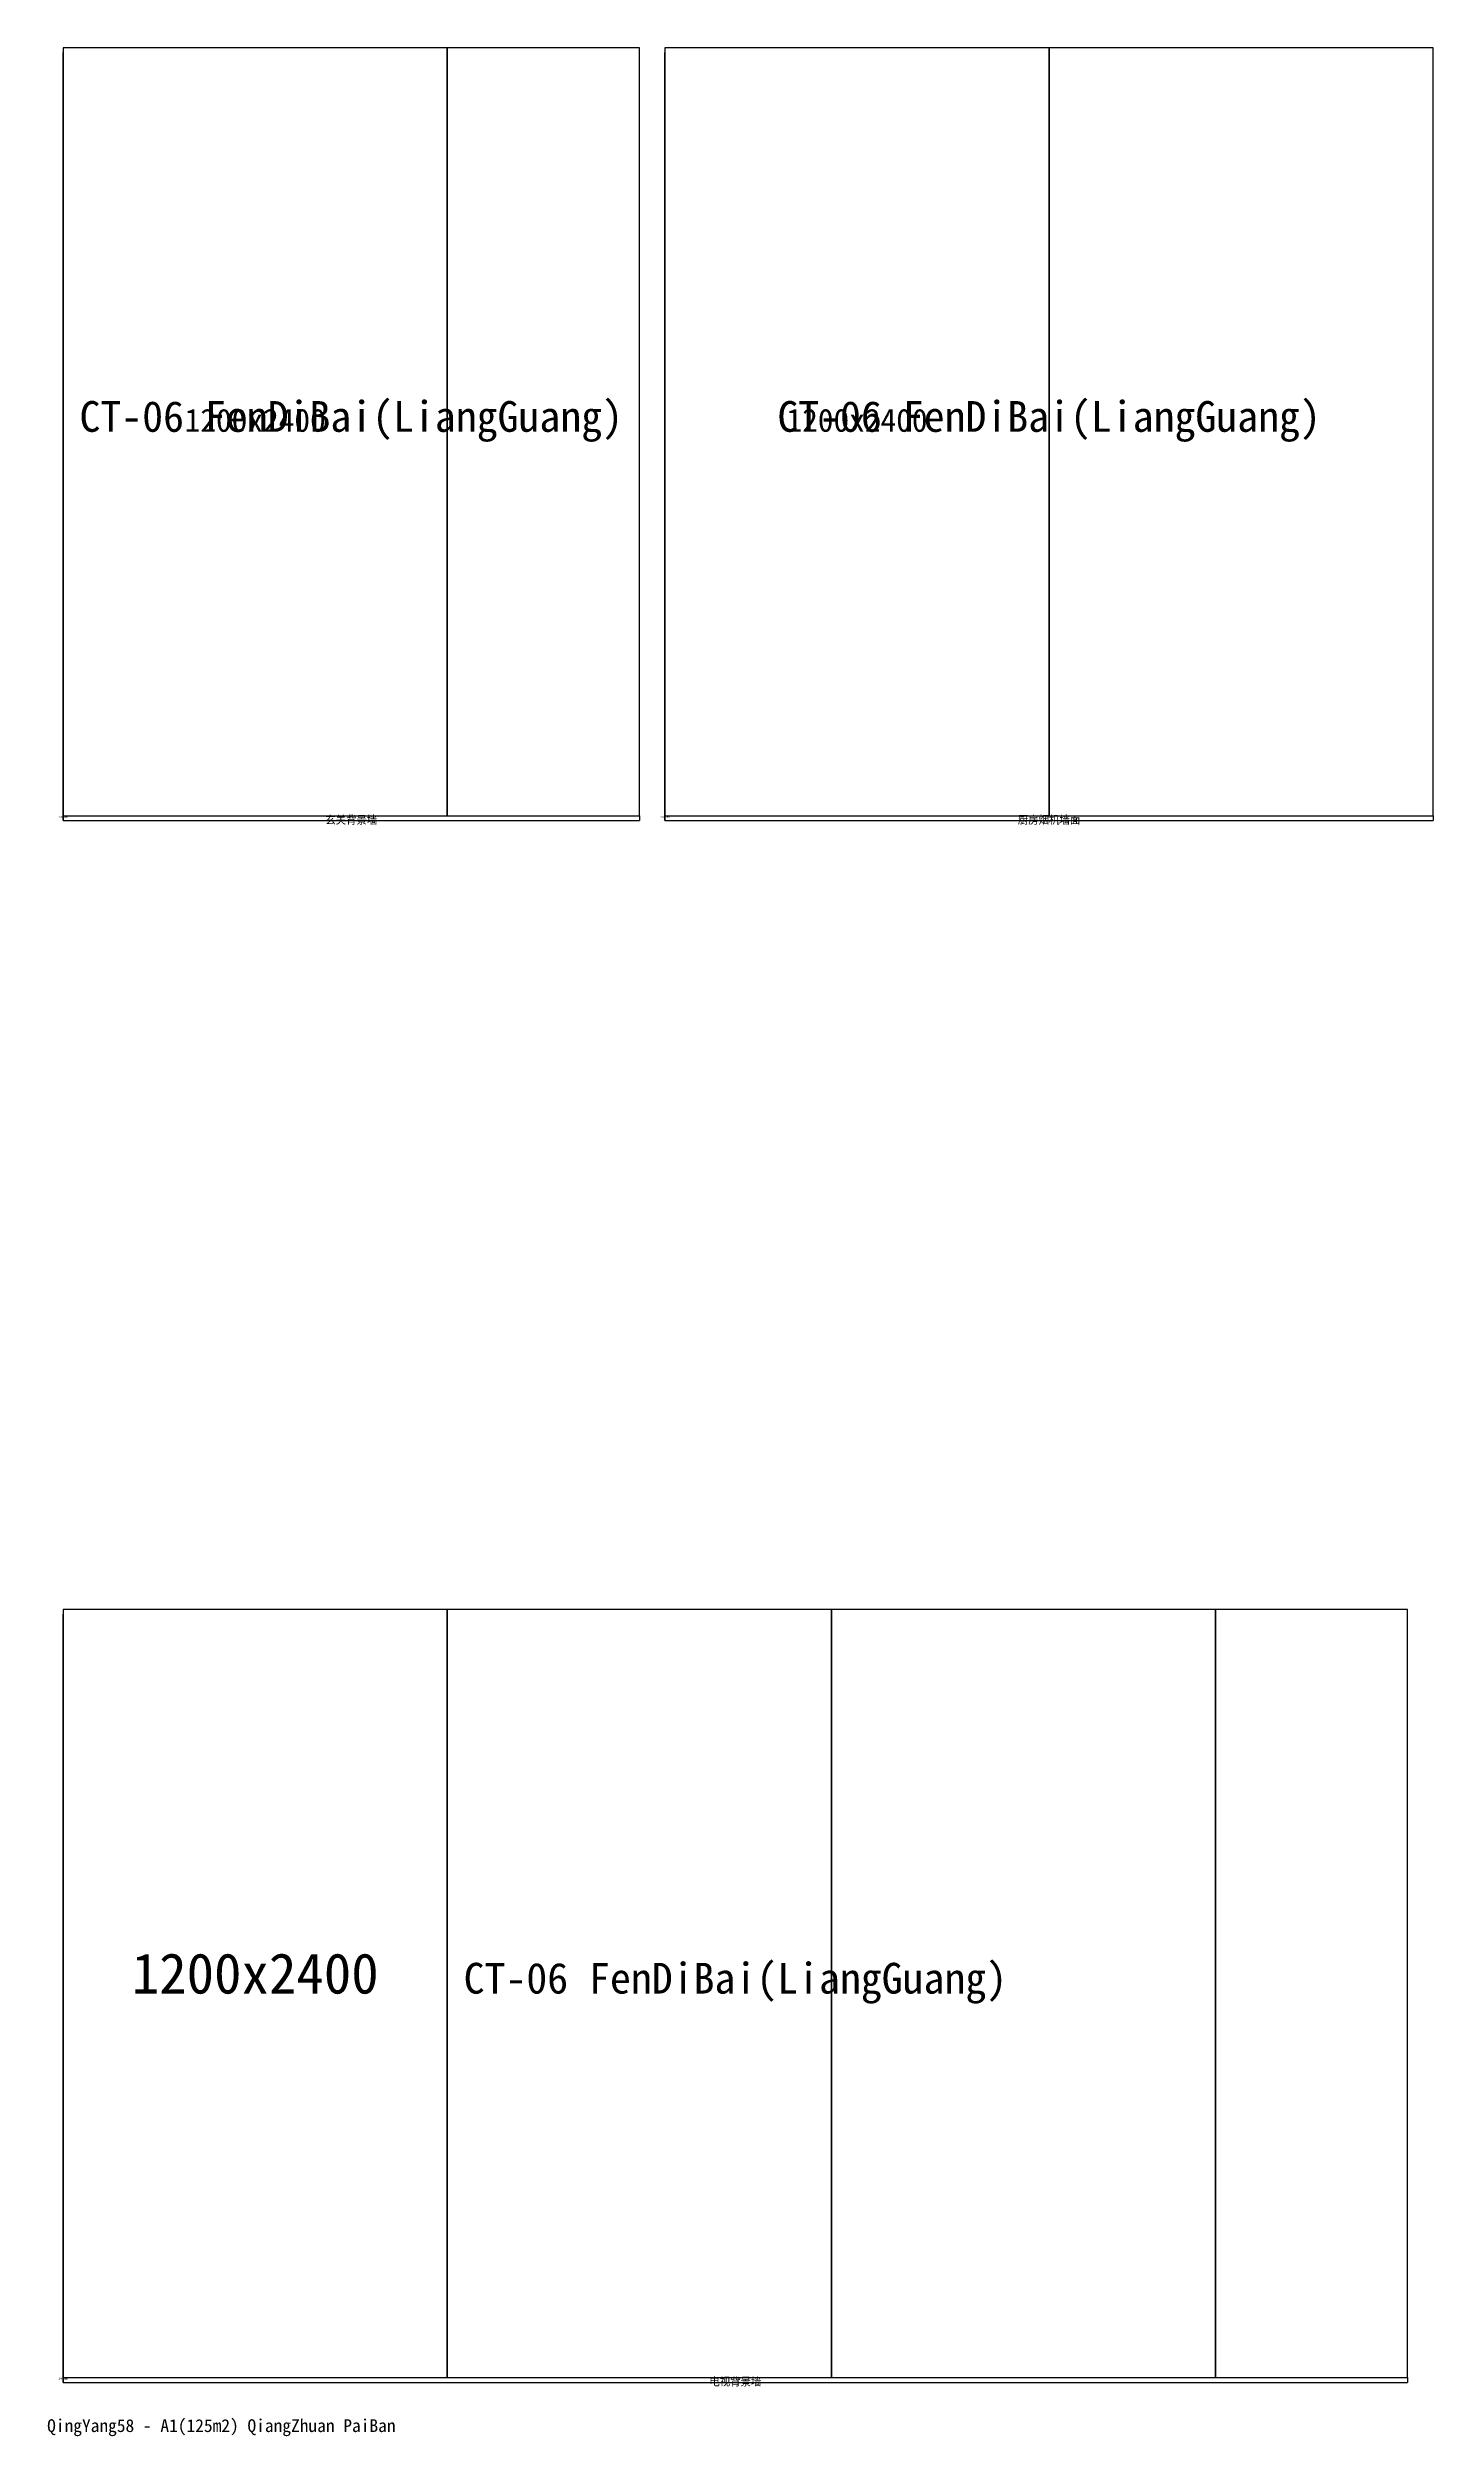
# Model space of a CAD drawing. Header units: millimetres. Extents: x 52 to 5680, y -63 to 17960.
# Drawn here: x 52 to 4380, y -63 to 7400 of the extents above; entities that cross this region are included whole.
import ezdxf
from ezdxf.enums import TextEntityAlignment as Align

# ---------------------------------------------------------------- set-up
doc = ezdxf.new("R2010")
doc.units = ezdxf.units.MM
for name, color, linetype in [('DIM', 3, 'CONTINUOUS'), ('TEXT', 7, 'CONTINUOUS'), ('TILE', 5, 'CONTINUOUS'), ('TILE_CUT', 2, 'Continuous'), ('TITLE', 6, 'CONTINUOUS'), ('WALL', 7, 'CONTINUOUS')]:
    doc.layers.add(name, color=color, linetype=linetype)

msp = doc.modelspace()

# ---------------------------------------------------------------- linework, layer by layer
at = {"layer": 'DIM'}
for p, q in [((100, 7400), (100, 7385)), ((1980, 7400), (1980, 7385)), ((100, 4985), (100, 7385)), ((1980, 4985), (1980, 7385)), ((100, 5000), (100, 4985)), ((100, 5000), (100, 4985)), ((100, 4985), (1900, 4985)), ((1900, 5000), (1900, 4985)), ((1980, 5000), (1980, 4985)), ((1980, 5000), (1980, 4985)), ((1980, 4985), (4380, 4985)), ((4380, 5000), (4380, 4985)), ((100, 2520), (100, 2505)), ((100, 105), (100, 2505)), ((100, 120), (100, 105)), ((100, 120), (100, 105)), ((100, 105), (4300, 105)), ((4300, 120), (4300, 105))]:
    msp.add_line(p, q, dxfattribs=at)
at = {"layer": 'TILE'}
for points in [[(100, 5000), (1300, 5000), (1300, 7400), (100, 7400), (100, 5000)], [(1980, 5000), (3180, 5000), (3180, 7400), (1980, 7400), (1980, 5000)], [(3180, 5000), (4380, 5000), (4380, 7400), (3180, 7400), (3180, 5000)], [(100, 120), (1300, 120), (1300, 2520), (100, 2520), (100, 120)], [(1300, 120), (2500, 120), (2500, 2520), (1300, 2520), (1300, 120)], [(2500, 120), (3700, 120), (3700, 2520), (2500, 2520), (2500, 120)]]:
    msp.add_lwpolyline(points, close=True, dxfattribs=at)
at = {"layer": 'TILE_CUT'}
for points in [[(1300, 5000), (1900, 5000), (1900, 7400), (1300, 7400), (1300, 5000)], [(3700, 120), (4300, 120), (4300, 2520), (3700, 2520), (3700, 120)]]:
    msp.add_lwpolyline(points, close=True, dxfattribs=at)
at = {"layer": 'WALL', "color": 7}
for points in [[(100, 5000), (1900, 5000), (1900, 7400), (100, 7400), (100, 5000)], [(1980, 5000), (4380, 5000), (4380, 7400), (1980, 7400), (1980, 5000)], [(100, 120), (4300, 120), (4300, 2520), (100, 2520), (100, 120)]]:
    msp.add_lwpolyline(points, close=True, dxfattribs=at)

# ---------------------------------------------------------------- texts
at = {"layer": 'DIM'}
for s, height, p in [('1200x2400', 72, (700, 6200)), ('1200x2400', 72, (2580, 6200)), ('2400mm', 6, (100, 4994)), ('1800mm', 6, (1000, 4994)), ('2400mm', 6, (1980, 4994)), ('2400mm', 6, (3180, 4994)), ('1200x2400', 126, (700, 1320)), ('2400mm', 6, (100, 114)), ('4200mm', 6, (2200, 114))]:
    msp.add_text(s, height=height, dxfattribs=at).set_placement(p, align=Align.CENTER)
at = {"layer": 'TEXT'}
for s, height, p in [('CT-06 FenDiBai(LiangGuang)', 96, (1000, 6200)), ('CT-06 FenDiBai(LiangGuang)', 96, (3180, 6200)), ('玄关背景墙', 25, (1000, 4975)), ('厨房烟机墙面', 25, (3180, 4975)), ('CT-06 FenDiBai(LiangGuang)', 96, (2200, 1320)), ('电视背景墙', 25, (2200, 95))]:
    msp.add_text(s, height=height, dxfattribs=at).set_placement(p, align=Align.CENTER)
at = {"layer": 'TITLE'}
msp.add_text('QingYang58 - A1(125m2) QiangZhuan PaiBan', height=40, dxfattribs=at).set_placement((50, -50))

doc.saveas('drawing.dxf')
